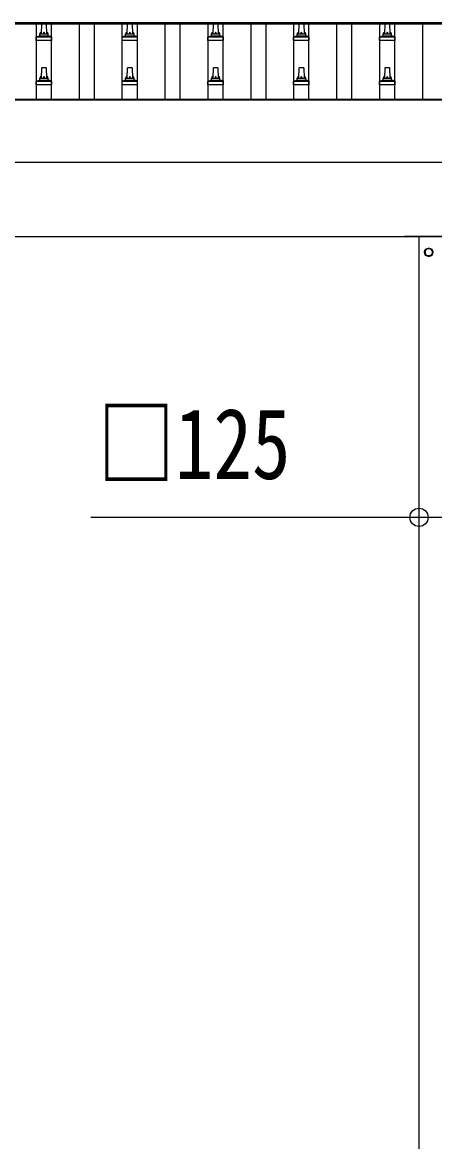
# Model space of a CAD drawing. Units: millimetres, scale not verified. Extents: x -21025 to 21025, y -14850 to 14850.
# Drawn here: x -10725 to -9764, y -9403 to -6793 of the extents above; entities that cross this region are included whole.
import ezdxf
from ezdxf.enums import TextEntityAlignment as Align

# ---------------------------------------------------------------- set-up
doc = ezdxf.new("R2010")
doc.units = ezdxf.units.MM
doc.header["$LTSCALE"] = 60
for name, color, linetype in [('0-5_YKK_13', 4, 'Continuous'), ('0-6_YKK_A1', 4, 'Continuous'), ('0-7_YKK_D', 6, 'Continuous')]:
    doc.layers.add(name, color=color, linetype=linetype)
doc.styles.add('ＭＳ ゴシック', font='')
doc.styles.get('ＭＳ ゴシック').set_extended_font_data('MS Gothic')

msp = doc.modelspace()

# ---------------------------------------------------------------- linework, layer by layer
at = {"layer": '0-5_YKK_13'}
for p, q in [((-10680.4, -6819.41), (-10679.67, -6795.88)), ((-10678.68, -6794.91), (-10670.13, -6794.91)), ((-10669.13, -6795.88), (-10668.4, -6819.41)), ((-10480.4, -6819.41), (-10479.67, -6795.88)), ((-10478.68, -6794.91), (-10470.13, -6794.91)), ((-10469.13, -6795.88), (-10468.4, -6819.41)), ((-10280.4, -6819.41), (-10279.67, -6795.88)), ((-10278.68, -6794.91), (-10270.13, -6794.91)), ((-10269.13, -6795.88), (-10268.4, -6819.41)), ((-10080.4, -6819.41), (-10079.67, -6795.88)), ((-10078.68, -6794.91), (-10070.13, -6794.91)), ((-10069.13, -6795.88), (-10068.4, -6819.41)), ((-9880.4, -6819.41), (-9879.67, -6795.88)), ((-9878.68, -6794.91), (-9870.13, -6794.91)), ((-9869.13, -6795.88), (-9868.4, -6819.41)), ((-10692.65, -6834.91), (-10692.65, -6827.19)), ((-10656.15, -6834.91), (-10692.65, -6834.91)), ((-10692.27, -6826.41), (-10656.53, -6826.41)), ((-10691.89, -6826.22), (-10685.17, -6824.59)), ((-10684.78, -6824.41), (-10664.02, -6824.41)), ((-10684.4, -6823.62), (-10684.4, -6819.41)), ((-10683.4, -6819.41), (-10665.4, -6819.41)), ((-10664.4, -6823.62), (-10664.4, -6819.41)), ((-10656.92, -6826.22), (-10663.64, -6824.59)), ((-10656.15, -6834.91), (-10656.15, -6827.19)), ((-10492.65, -6834.91), (-10492.65, -6827.19)), ((-10456.15, -6834.91), (-10492.65, -6834.91)), ((-10492.27, -6826.41), (-10456.53, -6826.41)), ((-10491.89, -6826.22), (-10485.17, -6824.59)), ((-10484.78, -6824.41), (-10464.02, -6824.41)), ((-10484.4, -6823.62), (-10484.4, -6819.41)), ((-10483.4, -6819.41), (-10465.4, -6819.41)), ((-10464.4, -6823.62), (-10464.4, -6819.41)), ((-10456.92, -6826.22), (-10463.64, -6824.59)), ((-10456.15, -6834.91), (-10456.15, -6827.19)), ((-10292.65, -6834.91), (-10292.65, -6827.19)), ((-10256.15, -6834.91), (-10292.65, -6834.91)), ((-10292.27, -6826.41), (-10256.53, -6826.41)), ((-10291.89, -6826.22), (-10285.17, -6824.59)), ((-10284.78, -6824.41), (-10264.02, -6824.41)), ((-10284.4, -6823.62), (-10284.4, -6819.41)), ((-10283.4, -6819.41), (-10265.4, -6819.41)), ((-10264.4, -6823.62), (-10264.4, -6819.41)), ((-10256.92, -6826.22), (-10263.64, -6824.59)), ((-10256.15, -6834.91), (-10256.15, -6827.19)), ((-10092.65, -6834.91), (-10092.65, -6827.19)), ((-10056.15, -6834.91), (-10092.65, -6834.91)), ((-10092.27, -6826.41), (-10056.53, -6826.41)), ((-10091.89, -6826.22), (-10085.17, -6824.59)), ((-10084.78, -6824.41), (-10064.02, -6824.41)), ((-10084.4, -6823.62), (-10084.4, -6819.41)), ((-10083.4, -6819.41), (-10065.4, -6819.41)), ((-10064.4, -6823.62), (-10064.4, -6819.41)), ((-10056.92, -6826.22), (-10063.64, -6824.59)), ((-10056.15, -6834.91), (-10056.15, -6827.19)), ((-9892.65, -6834.91), (-9892.65, -6827.19)), ((-9856.15, -6834.91), (-9892.65, -6834.91)), ((-9892.27, -6826.41), (-9856.53, -6826.41)), ((-9891.89, -6826.22), (-9885.17, -6824.59)), ((-9884.78, -6824.41), (-9864.02, -6824.41)), ((-9884.4, -6823.62), (-9884.4, -6819.41)), ((-9883.4, -6819.41), (-9865.4, -6819.41)), ((-9864.4, -6823.62), (-9864.4, -6819.41)), ((-9856.92, -6826.22), (-9863.64, -6824.59)), ((-9856.15, -6834.91), (-9856.15, -6827.19)), ((-10680.4, -6922.74), (-10679.67, -6899.21)), ((-10678.68, -6898.24), (-10670.13, -6898.24)), ((-10669.13, -6899.21), (-10668.4, -6922.74)), ((-10480.4, -6922.74), (-10479.67, -6899.21)), ((-10478.68, -6898.24), (-10470.13, -6898.24)), ((-10469.13, -6899.21), (-10468.4, -6922.74)), ((-10280.4, -6922.74), (-10279.67, -6899.21)), ((-10278.68, -6898.24), (-10270.13, -6898.24)), ((-10269.13, -6899.21), (-10268.4, -6922.74)), ((-10080.4, -6922.74), (-10079.67, -6899.21)), ((-10078.68, -6898.24), (-10070.13, -6898.24)), ((-10069.13, -6899.21), (-10068.4, -6922.74)), ((-9880.4, -6922.74), (-9879.67, -6899.21)), ((-9878.68, -6898.24), (-9870.13, -6898.24)), ((-9869.13, -6899.21), (-9868.4, -6922.74)), ((-10692.65, -6938.24), (-10692.65, -6930.53)), ((-10656.15, -6938.24), (-10692.65, -6938.24)), ((-10692.27, -6929.74), (-10656.53, -6929.74)), ((-10691.89, -6929.55), (-10685.17, -6927.92)), ((-10684.78, -6927.74), (-10664.02, -6927.74)), ((-10684.4, -6926.95), (-10684.4, -6922.74)), ((-10683.4, -6922.74), (-10665.4, -6922.74)), ((-10664.4, -6926.95), (-10664.4, -6922.74)), ((-10656.92, -6929.55), (-10663.64, -6927.92)), ((-10656.15, -6938.24), (-10656.15, -6930.53)), ((-10492.65, -6938.24), (-10492.65, -6930.53)), ((-10456.15, -6938.24), (-10492.65, -6938.24)), ((-10492.27, -6929.74), (-10456.53, -6929.74)), ((-10491.89, -6929.55), (-10485.17, -6927.92)), ((-10484.78, -6927.74), (-10464.02, -6927.74)), ((-10484.4, -6926.95), (-10484.4, -6922.74)), ((-10483.4, -6922.74), (-10465.4, -6922.74)), ((-10464.4, -6926.95), (-10464.4, -6922.74)), ((-10456.92, -6929.55), (-10463.64, -6927.92)), ((-10456.15, -6938.24), (-10456.15, -6930.53)), ((-10292.65, -6938.24), (-10292.65, -6930.53)), ((-10256.15, -6938.24), (-10292.65, -6938.24)), ((-10292.27, -6929.74), (-10256.53, -6929.74)), ((-10291.89, -6929.55), (-10285.17, -6927.92)), ((-10284.78, -6927.74), (-10264.02, -6927.74)), ((-10284.4, -6926.95), (-10284.4, -6922.74)), ((-10283.4, -6922.74), (-10265.4, -6922.74)), ((-10264.4, -6926.95), (-10264.4, -6922.74)), ((-10256.92, -6929.55), (-10263.64, -6927.92)), ((-10256.15, -6938.24), (-10256.15, -6930.53)), ((-10092.65, -6938.24), (-10092.65, -6930.53)), ((-10056.15, -6938.24), (-10092.65, -6938.24)), ((-10092.27, -6929.74), (-10056.53, -6929.74)), ((-10091.89, -6929.55), (-10085.17, -6927.92)), ((-10084.78, -6927.74), (-10064.02, -6927.74)), ((-10084.4, -6926.95), (-10084.4, -6922.74)), ((-10083.4, -6922.74), (-10065.4, -6922.74)), ((-10064.4, -6926.95), (-10064.4, -6922.74)), ((-10056.92, -6929.55), (-10063.64, -6927.92)), ((-10056.15, -6938.24), (-10056.15, -6930.53)), ((-9892.65, -6938.24), (-9892.65, -6930.53)), ((-9856.15, -6938.24), (-9892.65, -6938.24)), ((-9892.27, -6929.74), (-9856.53, -6929.74)), ((-9891.89, -6929.55), (-9885.17, -6927.92)), ((-9884.78, -6927.74), (-9864.02, -6927.74)), ((-9884.4, -6926.95), (-9884.4, -6922.74)), ((-9883.4, -6922.74), (-9865.4, -6922.74)), ((-9864.4, -6926.95), (-9864.4, -6922.74)), ((-9856.92, -6929.55), (-9863.64, -6927.92)), ((-9856.15, -6938.24), (-9856.15, -6930.53)), ((-9769.3, -7328.75), (-9769.4, -7328.75)), ((-9769.3, -7329.25), (-9769.4, -7329.25))]:
    msp.add_line(p, q, dxfattribs=at)
msp.add_lwpolyline([(-9689.4, -7292.2), (-9834.4, -7292.2), (-9834.4, -7292)], dxfattribs=at)
msp.add_lwpolyline([(-9777.9, -7319.19), (-9786.4, -7324.09), (-9786.4, -7333.91), (-9777.9, -7338.81), (-9769.4, -7333.91), (-9769.4, -7324.09)], close=True, dxfattribs=at)
for radius in [10, 8.5]:
    msp.add_circle((-9777.9, -7329), radius, dxfattribs=at)
for centre, radius, start, end in [((-10678.68, -6795.91), 1, 90, 178.60509), ((-10670.13, -6795.91), 1, 1.39491, 90), ((-10478.68, -6795.91), 1, 90, 178.60509), ((-10470.13, -6795.91), 1, 1.39491, 90), ((-10278.68, -6795.91), 1, 90, 178.60509), ((-10270.13, -6795.91), 1, 1.39491, 90), ((-10078.68, -6795.91), 1, 90, 178.60509), ((-10070.13, -6795.91), 1, 1.39491, 90), ((-9878.68, -6795.91), 1, 90, 178.60509), ((-9870.13, -6795.91), 1, 1.39491, 90), ((-10691.65, -6827.19), 1, 103.62699, 180), ((-10685.4, -6823.62), 1, 283.62699, 0), ((-10680.32, -6820.04), 4.13, 90, 171.17633), ((-10683.4, -6820.41), 1, 90, 180), ((-10671.07, -6819.41), 4.83, 133.60282, 180), ((-10677.73, -6819.41), 4.83, 0, 46.39718), ((-10668.49, -6820.04), 4.13, 8.82367, 90), ((-10665.4, -6820.41), 1, 0, 90), ((-10663.4, -6823.62), 1, 180, 256.37301), ((-10657.15, -6827.19), 1, 0, 76.37301), ((-10491.65, -6827.19), 1, 103.62699, 180), ((-10485.4, -6823.62), 1, 283.62699, 0), ((-10480.32, -6820.04), 4.13, 90, 171.17633), ((-10483.4, -6820.41), 1, 90, 180), ((-10471.07, -6819.41), 4.83, 133.60282, 180), ((-10477.73, -6819.41), 4.83, 0, 46.39718), ((-10468.49, -6820.04), 4.13, 8.82367, 90), ((-10465.4, -6820.41), 1, 0, 90), ((-10463.4, -6823.62), 1, 180, 256.37301), ((-10457.15, -6827.19), 1, 0, 76.37301), ((-10291.65, -6827.19), 1, 103.62699, 180), ((-10285.4, -6823.62), 1, 283.62699, 0), ((-10280.32, -6820.04), 4.13, 90, 171.17633), ((-10283.4, -6820.41), 1, 90, 180), ((-10271.07, -6819.41), 4.83, 133.60282, 180), ((-10277.73, -6819.41), 4.83, 0, 46.39718), ((-10268.49, -6820.04), 4.13, 8.82367, 90), ((-10265.4, -6820.41), 1, 0, 90), ((-10263.4, -6823.62), 1, 180, 256.37301), ((-10257.15, -6827.19), 1, 0, 76.37301), ((-10091.65, -6827.19), 1, 103.62699, 180), ((-10085.4, -6823.62), 1, 283.62699, 0), ((-10080.32, -6820.04), 4.13, 90, 171.17633), ((-10083.4, -6820.41), 1, 90, 180), ((-10071.07, -6819.41), 4.83, 133.60282, 180), ((-10077.73, -6819.41), 4.83, 0, 46.39718), ((-10068.49, -6820.04), 4.13, 8.82367, 90), ((-10065.4, -6820.41), 1, 0, 90), ((-10063.4, -6823.62), 1, 180, 256.37301), ((-10057.15, -6827.19), 1, 0, 76.37301), ((-9891.65, -6827.19), 1, 103.62699, 180), ((-9885.4, -6823.62), 1, 283.62699, 0), ((-9880.32, -6820.04), 4.13, 90, 171.17633), ((-9883.4, -6820.41), 1, 90, 180), ((-9871.07, -6819.41), 4.83, 133.60282, 180), ((-9877.73, -6819.41), 4.83, 0, 46.39718), ((-9868.49, -6820.04), 4.13, 8.82367, 90), ((-9865.4, -6820.41), 1, 0, 90), ((-9863.4, -6823.62), 1, 180, 256.37301), ((-9857.15, -6827.19), 1, 0, 76.37301), ((-10678.68, -6899.24), 1, 90, 178.60509), ((-10670.13, -6899.24), 1, 1.39491, 90), ((-10478.68, -6899.24), 1, 90, 178.60509), ((-10470.13, -6899.24), 1, 1.39491, 90), ((-10278.68, -6899.24), 1, 90, 178.60509), ((-10270.13, -6899.24), 1, 1.39491, 90), ((-10078.68, -6899.24), 1, 90, 178.60509), ((-10070.13, -6899.24), 1, 1.39491, 90), ((-9878.68, -6899.24), 1, 90, 178.60509), ((-9870.13, -6899.24), 1, 1.39491, 90), ((-10691.65, -6930.53), 1, 103.62699, 180), ((-10685.4, -6926.95), 1, 283.62699, 0), ((-10680.32, -6923.37), 4.13, 90, 171.17633), ((-10683.4, -6923.74), 1, 90, 180), ((-10671.07, -6922.74), 4.83, 133.60282, 180), ((-10677.73, -6922.74), 4.83, 0, 46.39718), ((-10668.49, -6923.37), 4.13, 8.82367, 90), ((-10665.4, -6923.74), 1, 0, 90), ((-10663.4, -6926.95), 1, 180, 256.37301), ((-10657.15, -6930.53), 1, 0, 76.37301), ((-10491.65, -6930.53), 1, 103.62699, 180), ((-10485.4, -6926.95), 1, 283.62699, 0), ((-10480.32, -6923.37), 4.13, 90, 171.17633), ((-10483.4, -6923.74), 1, 90, 180), ((-10471.07, -6922.74), 4.83, 133.60282, 180), ((-10477.73, -6922.74), 4.83, 0, 46.39718), ((-10468.49, -6923.37), 4.13, 8.82367, 90), ((-10465.4, -6923.74), 1, 0, 90), ((-10463.4, -6926.95), 1, 180, 256.37301), ((-10457.15, -6930.53), 1, 0, 76.37301), ((-10291.65, -6930.53), 1, 103.62699, 180), ((-10285.4, -6926.95), 1, 283.62699, 0), ((-10280.32, -6923.37), 4.13, 90, 171.17633), ((-10283.4, -6923.74), 1, 90, 180), ((-10271.07, -6922.74), 4.83, 133.60282, 180), ((-10277.73, -6922.74), 4.83, 0, 46.39718), ((-10268.49, -6923.37), 4.13, 8.82367, 90), ((-10265.4, -6923.74), 1, 0, 90), ((-10263.4, -6926.95), 1, 180, 256.37301), ((-10257.15, -6930.53), 1, 0, 76.37301), ((-10091.65, -6930.53), 1, 103.62699, 180), ((-10085.4, -6926.95), 1, 283.62699, 0), ((-10080.32, -6923.37), 4.13, 90, 171.17633), ((-10083.4, -6923.74), 1, 90, 180), ((-10071.07, -6922.74), 4.83, 133.60282, 180), ((-10077.73, -6922.74), 4.83, 0, 46.39718), ((-10068.49, -6923.37), 4.13, 8.82367, 90), ((-10065.4, -6923.74), 1, 0, 90), ((-10063.4, -6926.95), 1, 180, 256.37301), ((-10057.15, -6930.53), 1, 0, 76.37301), ((-9891.65, -6930.53), 1, 103.62699, 180), ((-9885.4, -6926.95), 1, 283.62699, 0), ((-9880.32, -6923.37), 4.13, 90, 171.17633), ((-9883.4, -6923.74), 1, 90, 180), ((-9871.07, -6922.74), 4.83, 133.60282, 180), ((-9877.73, -6922.74), 4.83, 0, 46.39718), ((-9868.49, -6923.37), 4.13, 8.82367, 90), ((-9865.4, -6923.74), 1, 0, 90), ((-9863.4, -6926.95), 1, 180, 256.37301), ((-9857.15, -6930.53), 1, 0, 76.37301), ((-9777.9, -7329), 8.6, 171.25399, 188.74601), ((-9777.9, -7329), 8.6, 111.25399, 128.74601), ((-9777.9, -7329), 8.6, 51.25399, 68.74601), ((-9777.9, -7329), 8.6, 1.66581, 8.74601), ((-9777.9, -7329), 8.6, 351.25399, 358.33419), ((-9777.9, -7329), 8.6, 231.25399, 248.74601), ((-9777.9, -7329), 8.6, 291.25399, 308.74601)]:
    msp.add_arc(centre, radius, start, end, dxfattribs=at)
at = {"layer": '0-6_YKK_A1'}
for p, q in [((-17497.4, -6792.89), (-9696.9, -6792.89)), ((-17497.4, -6796.47), (-9674.4, -6796.47)), ((-10691.9, -6972.93), (-10691.9, -6796.47)), ((-10656.9, -6972.93), (-10656.9, -6796.47)), ((-10591.9, -6972.93), (-10591.9, -6796.47)), ((-10556.9, -6972.93), (-10556.9, -6796.47)), ((-10491.9, -6972.93), (-10491.9, -6796.47)), ((-10456.9, -6972.93), (-10456.9, -6796.47)), ((-10391.9, -6972.93), (-10391.9, -6796.47)), ((-10356.9, -6972.93), (-10356.9, -6796.47)), ((-10291.9, -6972.93), (-10291.9, -6796.47)), ((-10256.9, -6972.93), (-10256.9, -6796.47)), ((-10191.9, -6972.93), (-10191.9, -6796.47)), ((-10156.9, -6972.93), (-10156.9, -6796.47)), ((-10091.9, -6972.93), (-10091.9, -6796.47)), ((-10056.9, -6972.93), (-10056.9, -6796.47)), ((-9991.9, -6972.93), (-9991.9, -6796.47)), ((-9956.9, -6972.93), (-9956.9, -6796.47)), ((-9891.9, -6972.93), (-9891.9, -6796.47)), ((-9856.9, -6972.93), (-9856.9, -6796.47)), ((-9791.9, -6972.93), (-9791.9, -6796.47)), ((-7884.4, -6972.93), (-11464.4, -6972.93)), ((-7884.4, -6974.49), (-11464.4, -6974.49)), ((-7884.4, -7119.36), (-11464.4, -7119.36)), ((-11459.4, -7292), (-8891.21, -7292)), ((-9800.4, -11292), (-9800.4, -7292))]:
    msp.add_line(p, q, dxfattribs=at)
at = {"layer": '0-7_YKK_D'}
msp.add_lwpolyline([(-9675.4, -7947), (-9800.4, -7947), (-10565.4, -7947)], dxfattribs=at)
msp.add_circle((-9800.4, -7947), 21.25, dxfattribs=at)

# ---------------------------------------------------------------- texts
at = {"layer": '0-7_YKK_D', "style": 'ＭＳ ゴシック', "width": 0.8}
msp.add_text('□125', height=165, dxfattribs=at).set_placement((-10549.4, -7907), align=Align.BOTTOM_LEFT)

doc.saveas('drawing.dxf')
